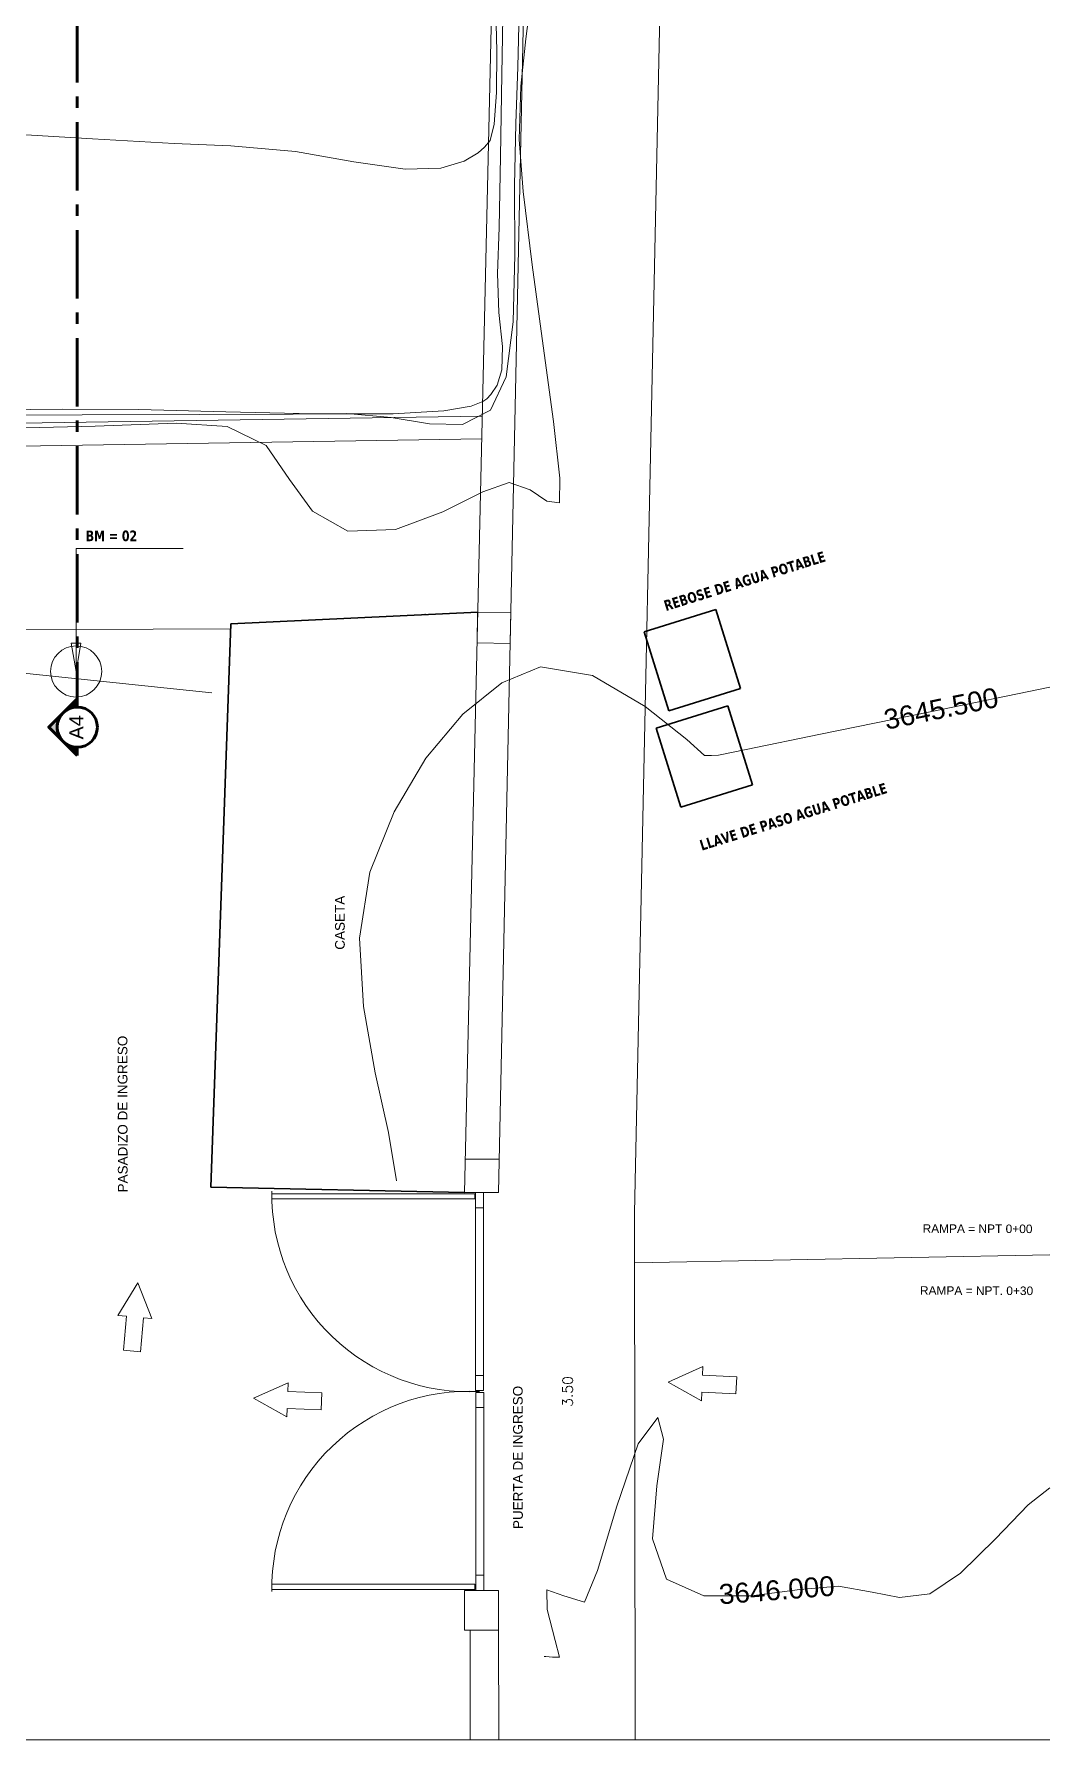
# Model space of a CAD drawing. Header units: metres. Extents: x -41 to 412, y -15 to 25.
# Drawn here: x -9.83 to -0.9, y -13.44 to 1.56 of the extents above; entities that cross this region are included whole.
import ezdxf

# ---------------------------------------------------------------- set-up
doc = ezdxf.new("R2010")
doc.units = ezdxf.units.M
doc.header["$MEASUREMENT"] = 0
doc.linetypes.add('Linea punta', pattern=[0.85, 0.6, -0.125, 0, -0.125])
doc.layers.add('Interior - Furniture', color=7, linetype='Continuous')
doc.layers.add('Marker - Section', color=7, linetype='Continuous')
doc.styles.add('GENERATED_STYLE_2', font='arial.ttf')
doc.styles.add('GENERATED_STYLE_5', font='txt.shx')
doc.styles.add('GENERATED_STYLE_6', font='')
doc.styles.get('GENERATED_STYLE_6').set_extended_font_data('Verdana', bold=True)

msp = doc.modelspace()

# ---------------------------------------------------------------- hatches: boundary and pattern name
at = {"layer": 'Marker - Section', "linetype": 'Continuous', "lineweight": 0, "true_color": 0x000000}
for points in [[(-9.451, -4.285), (-9.576, -4.41, -0.198912), (-9.451, -4.358)], [(-9.576, -4.66, -0.414214), (-9.576, -4.41), (-9.701, -4.535)], [(-9.451, -4.785), (-9.451, -4.712, -0.198912), (-9.576, -4.66)]]:
    msp.add_hatch(color=18, dxfattribs=at).paths.add_polyline_path(points)

# ---------------------------------------------------------------- linework, layer by layer
at = {"layer": 'Interior - Furniture', "color": 251, "linetype": 'Continuous', "lineweight": 20, "true_color": 0x6a6a6a}
for p, q in [((-5.092, 22.333), (-5.745, -8.629)), ((-3.892, 22.308), (-4.549, -8.808)), ((-5.353, 21.83), (-6.045, -8.629)), ((-6.39, -3.539), (-6.39, -3.548)), ((-7.739, -8.639), (-7.739, -8.684)), ((-5.954, -8.639), (-7.739, -8.639)), ((-7.739, -8.684), (-5.954, -8.684)), ((-5.948, -8.629), (-5.948, -8.763)), ((-5.877, -8.763), (-5.877, -8.629)), ((-5.948, -10.237), (-5.948, -8.763)), ((-5.948, -8.763), (-5.877, -8.763)), ((-5.877, -10.237), (-5.877, -8.763)), ((-4.549, -8.808), (-4.544, -13.443)), ((-0.897, -9.178), (-4.548, -9.247)), ((-5.877, -10.237), (-5.948, -10.237)), ((-5.948, -10.237), (-5.948, -10.371)), ((-5.877, -10.371), (-5.877, -10.237)), ((-5.948, -10.371), (-5.877, -10.371)), ((-5.876, -10.387), (-5.947, -10.387)), ((-5.947, -10.387), (-5.947, -10.521)), ((-5.876, -10.521), (-5.876, -10.387)), ((-5.947, -11.995), (-5.947, -10.521)), ((-5.947, -10.521), (-5.876, -10.521)), ((-5.876, -11.995), (-5.876, -10.521)), ((-5.876, -11.995), (-5.947, -11.995)), ((-5.947, -11.995), (-5.947, -12.129)), ((-5.876, -12.129), (-5.876, -11.995)), ((-7.739, -12.121), (-7.739, -12.075)), ((-7.739, -12.075), (-5.954, -12.075)), ((-5.954, -12.121), (-7.739, -12.121)), ((-5.994, -13.444), (-5.995, -12.479)), ((-5.744, -13.444), (-5.745, -12.479)), ((-5.745, -12.479), (-5.744, -13.444))]:
    msp.add_line(p, q, dxfattribs=at)
at = {"layer": 'Interior - Furniture', "color": 8, "linetype": 'Continuous', "lineweight": 13}
for p, q in [((-5.761, 1.415), (-5.772, 1.914)), ((-5.716, 1.207), (-5.706, 1.888)), ((-5.575, 1.273), (-5.564, 1.758)), ((-5.764, 1.048), (-5.761, 1.415)), ((-5.728, 0.486), (-5.716, 1.207)), ((-5.595, 0.776), (-5.575, 1.273)), ((-5.783, 0.769), (-5.764, 1.048)), ((-5.819, 0.626), (-5.783, 0.769)), ((-5.605, 0.229), (-5.595, 0.776)), ((-10.193, 0.693), (-9.317, 0.641)), ((-9.317, 0.641), (-8.599, 0.599)), ((-5.87, 0.568), (-5.819, 0.626)), ((-8.599, 0.599), (-8.099, 0.579)), ((-8.099, 0.579), (-7.531, 0.529)), ((-7.531, 0.529), (-7.018, 0.439)), ((-6.048, 0.443), (-5.926, 0.518)), ((-5.926, 0.518), (-5.87, 0.568)), ((-5.74, -0.141), (-5.728, 0.486)), ((-7.018, 0.439), (-6.567, 0.374)), ((-6.567, 0.374), (-6.253, 0.382)), ((-6.253, 0.382), (-6.048, 0.443)), ((-5.603, -0.38), (-5.605, 0.229)), ((-5.754, -0.544), (-5.74, -0.141)), ((-5.618, -0.969), (-5.603, -0.38)), ((-5.742, -0.888), (-5.754, -0.544)), ((-5.711, -1.186), (-5.742, -0.888)), ((-5.68, -1.453), (-5.618, -0.969)), ((-5.716, -1.391), (-5.711, -1.186)), ((-5.816, -1.747), (-5.68, -1.453)), ((-5.759, -1.527), (-5.716, -1.391)), ((-5.884, -1.671), (-5.85, -1.648)), ((-5.85, -1.648), (-5.814, -1.609)), ((-5.814, -1.609), (-5.759, -1.527)), ((-10.487, -1.792), (-9.409, -1.788)), ((-10.306, -1.744), (-9.577, -1.737)), ((-9.577, -1.737), (-8.909, -1.742)), ((-9.409, -1.788), (-8.379, -1.785)), ((-8.909, -1.742), (-8.145, -1.762)), ((-8.379, -1.785), (-7.552, -1.781)), ((-8.145, -1.762), (-7.371, -1.78)), ((-7.552, -1.781), (-7.081, -1.777)), ((-7.371, -1.78), (-6.673, -1.778)), ((-7.081, -1.777), (-6.689, -1.81)), ((-6.673, -1.778), (-6.227, -1.752)), ((-6.227, -1.752), (-5.988, -1.711)), ((-6.063, -1.872), (-5.816, -1.747)), ((-5.988, -1.711), (-5.884, -1.671)), ((-6.689, -1.81), (-6.352, -1.867)), ((-6.352, -1.867), (-6.063, -1.872)), ((-8.266, -4.232), (-10.331, -4.016)), ((-5.377, -4.004), (-5.718, -4.145)), ((-4.921, -4.08), (-5.377, -4.004)), ((-5.718, -4.145), (-6.061, -4.421)), ((-4.456, -4.352), (-4.921, -4.08)), ((-0.897, -4.184), (-1.95, -4.4)), ((-6.061, -4.421), (-6.384, -4.808)), ((-4.09, -4.645), (-4.456, -4.352)), ((-1.95, -4.4), (-2.915, -4.597)), ((-3.934, -4.784), (-4.09, -4.645)), ((-2.915, -4.597), (-3.568, -4.731)), ((-3.873, -4.785), (-3.934, -4.784)), ((-3.812, -4.78), (-3.873, -4.785)), ((-3.568, -4.731), (-3.812, -4.78)), ((-6.384, -4.808), (-6.664, -5.28)), ((-6.664, -5.28), (-6.878, -5.812)), ((-6.878, -5.812), (-6.969, -6.39)), ((-6.969, -6.39), (-6.934, -6.992)), ((-6.934, -6.992), (-6.831, -7.576)), ((-6.831, -7.576), (-6.715, -8.101)), ((-6.715, -8.101), (-6.642, -8.527)), ((-4.346, -10.607), (-4.519, -10.84)), ((-4.295, -10.798), (-4.346, -10.607)), ((-4.355, -11.208), (-4.295, -10.798)), ((-4.519, -10.84), (-4.707, -11.389)), ((-4.392, -11.675), (-4.355, -11.208)), ((-0.897, -11.227), (-1.087, -11.376)), ((-4.707, -11.389), (-4.876, -11.953)), ((-1.087, -11.376), (-1.376, -11.676)), ((-4.268, -12.031), (-4.392, -11.675)), ((-1.376, -11.676), (-1.682, -11.978)), ((-4.876, -11.953), (-4.991, -12.232)), ((-1.682, -11.978), (-1.953, -12.158)), ((-5.172, -12.176), (-5.322, -12.124)), ((-5.322, -12.124), (-5.317, -12.298)), ((-3.941, -12.177), (-4.268, -12.031)), ((-3.097, -12.121), (-3.521, -12.177)), ((-2.757, -12.093), (-3.097, -12.121)), ((-2.459, -12.143), (-2.757, -12.093)), ((-2.221, -12.192), (-2.459, -12.143)), ((-5.317, -12.298), (-5.248, -12.569)), ((-4.991, -12.232), (-5.172, -12.176)), ((-3.521, -12.177), (-3.941, -12.177)), ((-1.953, -12.158), (-2.221, -12.192)), ((-5.248, -12.569), (-5.209, -12.715)), ((-5.329, -12.711), (-5.345, -12.71)), ((-5.271, -12.716), (-5.329, -12.711)), ((-5.209, -12.715), (-5.271, -12.716))]:
    msp.add_line(p, q, dxfattribs=at)
at = {"layer": 'Interior - Furniture', "color": 3, "linetype": 'Continuous', "lineweight": 20}
for p, q in [((-5.507, 1.521), (-5.462, 1.861)), ((-5.549, 1.104), (-5.507, 1.521)), ((-5.564, 0.635), (-5.549, 1.104)), ((-5.529, 0.178), (-5.564, 0.635)), ((-5.45, -0.467), (-5.529, 0.178)), ((-5.352, -1.181), (-5.45, -0.467)), ((-5.263, -1.847), (-5.352, -1.181)), ((-10.24, -1.911), (-9.292, -1.887)), ((-9.292, -1.887), (-8.581, -1.861)), ((-8.581, -1.861), (-8.131, -1.891)), ((-8.131, -1.891), (-7.789, -2.058)), ((-5.207, -2.346), (-5.263, -1.847)), ((-7.789, -2.058), (-7.584, -2.355)), ((-7.584, -2.355), (-7.381, -2.635)), ((-5.883, -2.465), (-5.652, -2.384)), ((-5.652, -2.384), (-5.468, -2.448)), ((-5.211, -2.561), (-5.207, -2.346)), ((-6.237, -2.642), (-5.883, -2.465)), ((-5.468, -2.448), (-5.32, -2.546)), ((-5.32, -2.546), (-5.211, -2.561)), ((-7.381, -2.635), (-7.072, -2.811)), ((-6.653, -2.796), (-6.237, -2.642)), ((-7.072, -2.811), (-6.653, -2.796))]:
    msp.add_line(p, q, dxfattribs=at)
at = {"layer": 'Interior - Furniture', "color": 7, "linetype": 'Continuous', "lineweight": 13}
for p, q in [((-21.078, -2.031), (-5.89, -1.8)), ((-12.924, -2.107), (-5.894, -2)), ((-9.461, -4.045), (-9.461, -2.962)), ((-9.461, -2.962), (-8.519, -2.962)), ((-21.104, -3.724), (-8.1, -3.67)), ((-9.461, -4.045), (-9.503, -3.795)), ((-9.419, -3.795), (-9.503, -3.795)), ((-9.419, -3.795), (-9.461, -4.045)), ((-8.917, -9.424), (-9.093, -9.71)), ((-8.794, -9.737), (-8.917, -9.424)), ((-9.093, -9.71), (-9.018, -9.717)), ((-9.018, -9.717), (-9.045, -10.015)), ((-8.896, -10.029), (-8.869, -9.73)), ((-8.869, -9.73), (-8.794, -9.737)), ((-9.045, -10.015), (-8.896, -10.029)), ((-3.948, -10.16), (-4.254, -10.297)), ((-3.951, -10.235), (-3.948, -10.16)), ((-7.595, -10.303), (-7.901, -10.439)), ((-7.598, -10.378), (-7.595, -10.303)), ((-4.254, -10.297), (-3.961, -10.46)), ((-3.651, -10.249), (-3.951, -10.235)), ((-3.658, -10.399), (-3.651, -10.249)), ((-7.901, -10.439), (-7.609, -10.603)), ((-7.299, -10.392), (-7.598, -10.378)), ((-7.305, -10.541), (-7.299, -10.392)), ((-3.961, -10.46), (-3.958, -10.385)), ((-3.958, -10.385), (-3.658, -10.399)), ((-7.609, -10.603), (-7.605, -10.528)), ((-7.605, -10.528), (-7.305, -10.541)), ((-24.772, -13.444), (-0.897, -13.444))]:
    msp.add_line(p, q, dxfattribs=at)
at = {"layer": 'Interior - Furniture', "color": 4, "linetype": 'Continuous', "lineweight": 35}
for p, q in [((-5.929, -3.524), (-8.099, -3.627)), ((-3.834, -3.501), (-4.464, -3.697)), ((-3.617, -4.196), (-3.834, -3.501)), ((-8.099, -3.627), (-8.277, -8.582)), ((-4.464, -3.697), (-4.247, -4.392)), ((-4.247, -4.392), (-3.617, -4.196)), ((-3.73, -4.348), (-4.36, -4.544)), ((-3.513, -5.043), (-3.73, -4.348)), ((-4.36, -4.544), (-4.143, -5.239)), ((-4.143, -5.239), (-3.513, -5.043)), ((-8.277, -8.582), (-6.045, -8.629))]:
    msp.add_line(p, q, dxfattribs=at)
at = {"layer": 'Interior - Furniture', "color": 173, "linetype": 'Continuous', "lineweight": 20, "true_color": 0x5555ff}
for p, q in [((-5.935, -3.793), (-5.93, -3.524)), ((-5.929, -3.524), (-5.637, -3.53)), ((-5.637, -3.53), (-5.643, -3.8)), ((-5.643, -3.8), (-5.935, -3.793)), ((-5.739, -8.334), (-6.038, -8.334)), ((-5.745, -8.629), (-6.045, -8.629)), ((-5.954, -8.684), (-5.954, -8.639)), ((-5.877, -8.629), (-5.948, -8.629)), ((-6.045, -12.129), (-6.045, -12.479)), ((-5.745, -12.129), (-6.045, -12.129)), ((-5.954, -12.075), (-5.954, -12.121)), ((-5.947, -12.129), (-5.876, -12.129)), ((-5.745, -12.479), (-5.745, -12.129)), ((-6.045, -12.479), (-5.745, -12.479))]:
    msp.add_line(p, q, dxfattribs=at)
at = {"layer": 'Interior - Furniture', "color": 7, "linetype": 'Continuous', "lineweight": 13}
msp.add_circle((-9.461, -4.045), 0.225, dxfattribs=at)
at = {"layer": 'Interior - Furniture', "color": 251, "linetype": 'Continuous', "lineweight": 20, "true_color": 0x6a6a6a}
for centre, start, end in [((-6.005, -8.647), 179.0436, 273.0583), ((-6.005, -12.111), 86.9417, 180.9564)]:
    msp.add_arc(centre, 1.735, start, end, dxfattribs=at)
at = {"layer": 'Marker - Section', "color": 7, "linetype": 'Linea punta', "lineweight": 60}
msp.add_line((-9.451, 10.287), (-9.451, -4.285), dxfattribs=at)
at = {"layer": 'Marker - Section', "color": 7, "linetype": 'Continuous', "lineweight": 60, "flags": 128}
for points in [[(-9.451, -4.285), (-9.451, -4.358, 0.198912), (-9.576, -4.41)], [(-9.576, -4.66, -0.414214), (-9.576, -4.41), (-9.701, -4.535)], [(-9.451, -4.785), (-9.451, -4.712, -0.198912), (-9.576, -4.66)]]:
    msp.add_lwpolyline(points, format="xyb", close=True, dxfattribs=at)
at = {"layer": 'Marker - Section', "color": 7, "linetype": 'Continuous', "lineweight": 60}
msp.add_circle((-9.451, -4.535), 0.177, dxfattribs=at)

# ---------------------------------------------------------------- texts
at = {"layer": 'Interior - Furniture', "color": 3, "lineweight": 20, "insert": (-9.376, -2.901), "char_height": 0.09375, "attachment_point": 7, "style": 'GENERATED_STYLE_6'}
msp.add_mtext('\\A1;{\\W0.75;BM = 02}', dxfattribs=at)
at = {"layer": 'Interior - Furniture', "color": 3, "lineweight": 20, "char_height": 0.09375, "attachment_point": 7, "rotation": 17.298, "style": 'GENERATED_STYLE_6'}
for s, insert in [('\\A1;{\\W0.75;REBOSE DE AGUA POTABLE }', (-4.273, -3.516)), ('\\A1;{\\W0.75;LLAVE DE PASO AGUA POTABLE }', (-3.958, -5.624))]:
    msp.add_mtext(s, dxfattribs=dict(at, insert=insert))
at = {"layer": 'Interior - Furniture', "color": 7, "lineweight": 13, "char_height": 0.175, "attachment_point": 1, "style": 'GENERATED_STYLE_2'}
for s, insert, rotation in [('\\A1;3645.500', (-2.371, -4.387), 11.5775), ('\\A1;3646.000', (-3.814, -12.077), 4.3472)]:
    msp.add_mtext(s, dxfattribs=dict(at, insert=insert, rotation=rotation))
at = {"layer": 'Interior - Furniture', "color": 251, "lineweight": 20, "true_color": 0x6a6a6a}
for s, insert, char_height, attachment_point, rotation, style in [('\\A1;CASETA', (-7.097, -6.493), 0.085, 7, 90.0729, 'GENERATED_STYLE_2'), ('\\A1;PASADIZO DE INGRESO ', (-9.007, -8.628), 0.085, 7, 90.0729, 'GENERATED_STYLE_2'), ('\\A1; RAMPA = NPT 0+00', (-2.046, -8.984), 0.075, 7, 359.8302, 'GENERATED_STYLE_2'), ('\\A1;RAMPA = NPT. 0+30', (-2.04, -9.529), 0.075, 7, 359.8302, 'GENERATED_STYLE_2'), ('\\A1;PUERTA DE INGRESO', (-5.531, -11.589), 0.085, 7, 90.0729, 'GENERATED_STYLE_2'), ('\\A1;3.50', (-5.138, -10.379), 0.09, 5, 90, 'GENERATED_STYLE_5')]:
    msp.add_mtext(s, dxfattribs=dict(at, insert=insert, char_height=char_height, attachment_point=attachment_point, rotation=rotation, style=style))
at = {"layer": 'Marker - Section', "color": 7, "lineweight": 60, "insert": (-9.396, -4.43), "char_height": 0.125, "attachment_point": 9, "rotation": 90, "style": 'GENERATED_STYLE_2'}
msp.add_mtext('\\A1;\\pt0;A4', dxfattribs=at)

doc.saveas('drawing.dxf')
